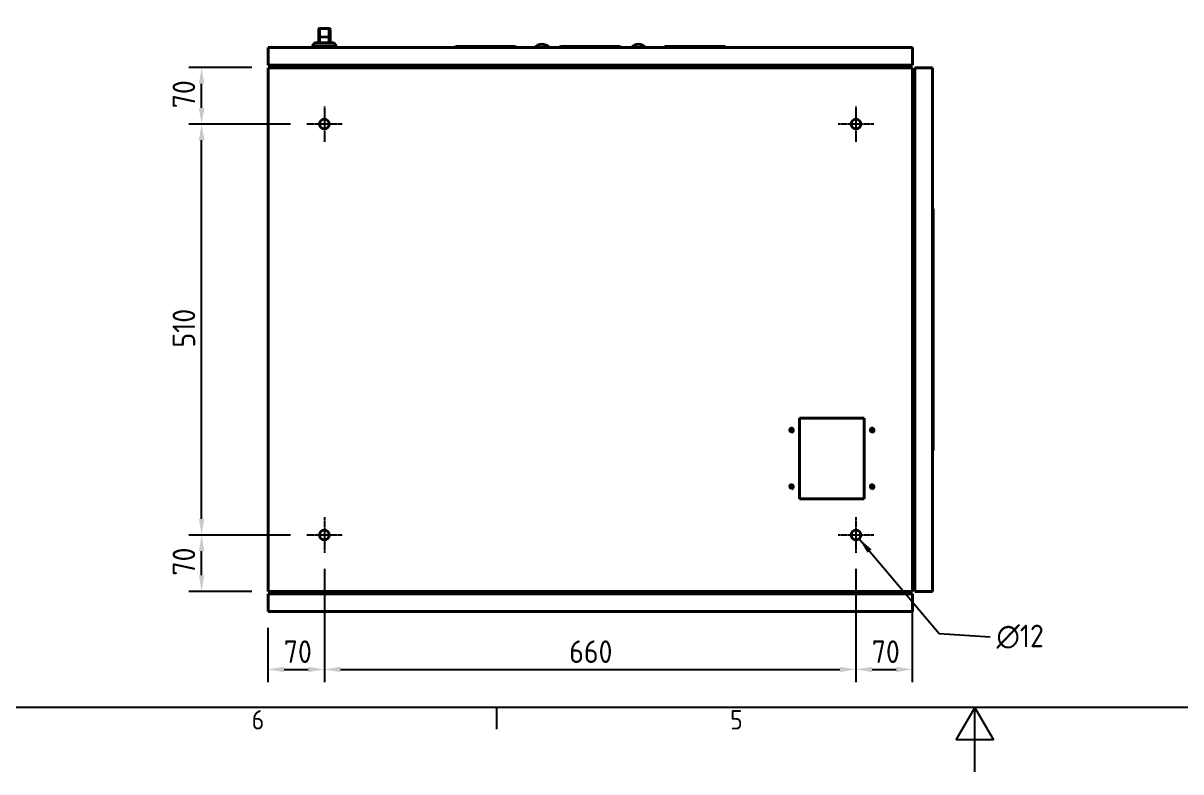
# Model space of a CAD drawing. Header units: inches. Extents: x 0 to 4752, y 0 to 3360.
# Drawn here: x 1194 to 2632, y 0 to 929 of the extents above; entities that cross this region are included whole.
import ezdxf

# ---------------------------------------------------------------- set-up
doc = ezdxf.new("R2010")
doc.units = ezdxf.units.IN
doc.header["$MEASUREMENT"] = 0
doc.linetypes.add('POWER SUPPLY CASE OUTLINE$0$CHAIN', pattern=[0.3543, 0.2362, -0.0295, 0.0591, -0.0295])
for name, color, linetype, lineweight in [('POWER SUPPLY CASE OUTLINE$0$가시적인 것(ISO)', 3, 'Continuous', 40), ('POWER SUPPLY CASE OUTLINE$0$가시적인 좁은 것(ISO)', 3, 'Continuous', 35), ('POWER SUPPLY CASE OUTLINE$0$경계(ISO)', 7, 'Continuous', 25), ('POWER SUPPLY CASE OUTLINE$0$기호(ISO)', 5, 'Continuous', 25), ('POWER SUPPLY CASE OUTLINE$0$중심 표식(ISO)', 1, 'Continuous', 25), ('POWER SUPPLY CASE OUTLINE$0$치수(ISO)', 2, 'Continuous', 25)]:
    doc.layers.add(name, color=color, linetype=linetype, lineweight=lineweight)
doc.styles.add('POWER SUPPLY CASE OUTLINE$0$문자 텍스트_PSTEK_POSCO', font='isocp.shx')
doc.styles.add('POWER SUPPLY CASE OUTLINE$0$치수 텍스트_PSTEK_POSCO', font='isocp.shx')
doc.dimstyles.new('POWER SUPPLY CASE OUTLINE$0$치수_PSTEK_POSCO', dxfattribs={"dimscale": 8, "dimtxt": 3.5, "dimasz": 2.5, "dimexe": 2, "dimexo": 2.5, "dimgap": 1, "dimtad": 1, "dimrnd": 1e-08, "dimdsep": 46, "dimtxsty": 'POWER SUPPLY CASE OUTLINE$0$치수 텍스트_PSTEK_POSCO', "dimcen": 0.09, "dimdle": 10, "dimclrd": 7, "dimclre": 7, "dimclrt": 2, "dimadec": 1, "dimazin": 2, "dimtfac": 1, "dimtmove": 0, "dimatfit": 3, "dimfxl": 0, "dimtolj": 1, "dimlwd": -1, "dimlwe": -1, "dimarcsym": 0})
doc.dimstyles.new('POWER SUPPLY CASE OUTLINE$0$치수_PSTEK_POSCO$7', dxfattribs={"dimscale": 8, "dimtxt": 3.5, "dimasz": 2.5, "dimexe": 2, "dimexo": 2.5, "dimgap": 1, "dimtad": 1, "dimrnd": 1e-08, "dimdsep": 46, "dimtxsty": 'POWER SUPPLY CASE OUTLINE$0$치수 텍스트_PSTEK_POSCO', "dimcen": 0.09, "dimdle": 10, "dimclrd": 7, "dimclre": 7, "dimclrt": 2, "dimadec": 1, "dimazin": 2, "dimtfac": 1, "dimtmove": 0, "dimatfit": 3, "dimfxl": 0, "dimtolj": 1, "dimlwd": -1, "dimlwe": -1, "dimarcsym": 0})

# ---------------------------------------------------------------- blocks, each defined once
blk = doc.blocks.new('POWER SUPPLY CASE OUTLINE$0$경계 Default Border')
at = {"layer": 'POWER SUPPLY CASE OUTLINE$0$경계(ISO)'}
blk.add_line((222.75, 10), (222.75, 6.6), dxfattribs=at)
at = {"layer": 'POWER SUPPLY CASE OUTLINE$0$경계(ISO)', "flags": 128}
for points in [[(10, 10), (10, 410), (584, 410), (584, 10), (10, 10)], [(297, 0), (297, 10), (294.11, 5), (299.89, 5), (297, 10)]]:
    blk.add_lwpolyline(points, dxfattribs=at)
at = {"layer": 'POWER SUPPLY CASE OUTLINE$0$경계(ISO)', "color": 2, "char_height": 3, "attachment_point": 7, "style": 'POWER SUPPLY CASE OUTLINE$0$문자 텍스트_PSTEK_POSCO'}
for s, insert in [('6', (184.77, 6.57)), ('5', (259.02, 6.57))]:
    blk.add_mtext(s, dxfattribs=dict(at, insert=insert))
blk = doc.blocks.new('*D25')
at = {"layer": 'POWER SUPPLY CASE OUTLINE$0$치수(ISO)', "color": 7, "transparency": 16777216}
for p, q in [((1526.4, 293.9), (1400, 293.9)), ((1416, 243.9), (1416, 273.9)), ((1478.4, 223.9), (1400, 223.9))]:
    blk.add_line(p, q, dxfattribs=at)
for points in [[(1412.6, 273.9), (1419.3, 273.9), (1416, 293.9)], [(1412.6, 243.9), (1419.3, 243.9), (1416, 223.9)]]:
    blk.add_solid(points, dxfattribs=at)
at = {"layer": 'POWER SUPPLY CASE OUTLINE$0$치수(ISO)', "color": 2, "transparency": 16777216, "insert": (1394, 243.5), "char_height": 28, "attachment_point": 4, "rotation": 90, "style": 'POWER SUPPLY CASE OUTLINE$0$치수 텍스트_PSTEK_POSCO'}
blk.add_mtext('\\A1;70', dxfattribs=at)
blk = doc.blocks.new('*D26')
at = {"layer": 'POWER SUPPLY CASE OUTLINE$0$치수(ISO)', "color": 7, "transparency": 16777216}
for p, q in [((1526.4, 803.9), (1400, 803.9)), ((1416, 313.9), (1416, 783.9)), ((1526.4, 293.9), (1400, 293.9))]:
    blk.add_line(p, q, dxfattribs=at)
for points in [[(1412.6, 783.9), (1419.3, 783.9), (1416, 803.9)], [(1412.6, 313.9), (1419.3, 313.9), (1416, 293.9)]]:
    blk.add_solid(points, dxfattribs=at)
at = {"layer": 'POWER SUPPLY CASE OUTLINE$0$치수(ISO)', "color": 2, "transparency": 16777216, "insert": (1394, 526.5), "char_height": 28, "attachment_point": 4, "rotation": 90, "style": 'POWER SUPPLY CASE OUTLINE$0$치수 텍스트_PSTEK_POSCO'}
blk.add_mtext('\\A1;510', dxfattribs=at)
blk = doc.blocks.new('*D27')
at = {"layer": 'POWER SUPPLY CASE OUTLINE$0$치수(ISO)', "color": 7, "transparency": 16777216}
for p, q in [((1568.4, 251.9), (1568.4, 111.1)), ((1498.4, 178.9), (1498.4, 111.1)), ((1518.4, 127.1), (1548.4, 127.1))]:
    blk.add_line(p, q, dxfattribs=at)
for points in [[(1518.4, 130.4), (1518.4, 123.7), (1498.4, 127.1)], [(1548.4, 130.4), (1548.4, 123.7), (1568.4, 127.1)]]:
    blk.add_solid(points, dxfattribs=at)
at = {"layer": 'POWER SUPPLY CASE OUTLINE$0$치수(ISO)', "color": 2, "transparency": 16777216, "insert": (1518, 149.1), "char_height": 28, "attachment_point": 4, "style": 'POWER SUPPLY CASE OUTLINE$0$치수 텍스트_PSTEK_POSCO'}
blk.add_mtext('\\A1;70', dxfattribs=at)
blk = doc.blocks.new('*D28')
at = {"layer": 'POWER SUPPLY CASE OUTLINE$0$치수(ISO)', "color": 7, "transparency": 16777216}
for p, q in [((1568.4, 251.9), (1568.4, 111.1)), ((2228.4, 251.9), (2228.4, 111.1)), ((1588.4, 127.1), (2208.4, 127.1))]:
    blk.add_line(p, q, dxfattribs=at)
for points in [[(1588.4, 130.4), (1588.4, 123.7), (1568.4, 127.1)], [(2208.4, 130.4), (2208.4, 123.7), (2228.4, 127.1)]]:
    blk.add_solid(points, dxfattribs=at)
at = {"layer": 'POWER SUPPLY CASE OUTLINE$0$치수(ISO)', "color": 2, "transparency": 16777216, "insert": (1872.4, 149.1), "char_height": 28, "attachment_point": 4, "style": 'POWER SUPPLY CASE OUTLINE$0$치수 텍스트_PSTEK_POSCO'}
blk.add_mtext('\\A1;660', dxfattribs=at)
blk = doc.blocks.new('*D29')
at = {"layer": 'POWER SUPPLY CASE OUTLINE$0$치수(ISO)', "color": 7, "transparency": 16777216}
for p, q in [((2228.4, 251.9), (2228.4, 111.1)), ((2298.4, 203.9), (2298.4, 111.1)), ((2248.4, 127.1), (2278.4, 127.1))]:
    blk.add_line(p, q, dxfattribs=at)
for points in [[(2248.4, 130.4), (2248.4, 123.7), (2228.4, 127.1)], [(2278.4, 130.4), (2278.4, 123.7), (2298.4, 127.1)]]:
    blk.add_solid(points, dxfattribs=at)
at = {"layer": 'POWER SUPPLY CASE OUTLINE$0$치수(ISO)', "color": 2, "transparency": 16777216, "insert": (2248, 149.1), "char_height": 28, "attachment_point": 4, "style": 'POWER SUPPLY CASE OUTLINE$0$치수 텍스트_PSTEK_POSCO'}
blk.add_mtext('\\A1;70', dxfattribs=at)
blk = doc.blocks.new('*D30')
at = {"layer": 'POWER SUPPLY CASE OUTLINE$0$치수(ISO)', "color": 7, "transparency": 16777216}
for p, q in [((1478.4, 873.9), (1400, 873.9)), ((1416, 823.9), (1416, 853.9)), ((1526.4, 803.9), (1400, 803.9))]:
    blk.add_line(p, q, dxfattribs=at)
for points in [[(1412.6, 853.9), (1419.3, 853.9), (1416, 873.9)], [(1412.6, 823.9), (1419.3, 823.9), (1416, 803.9)]]:
    blk.add_solid(points, dxfattribs=at)
at = {"layer": 'POWER SUPPLY CASE OUTLINE$0$치수(ISO)', "color": 2, "transparency": 16777216, "insert": (1394, 823.5), "char_height": 28, "attachment_point": 4, "rotation": 90, "style": 'POWER SUPPLY CASE OUTLINE$0$치수 텍스트_PSTEK_POSCO'}
blk.add_mtext('\\A1;70', dxfattribs=at)

msp = doc.modelspace()

# ---------------------------------------------------------------- linework, layer by layer
at = {"layer": 'POWER SUPPLY CASE OUTLINE$0$가시적인 것(ISO)'}
for p, q in [((1561.422, 904.776), (1561.422, 921.376)), ((1562.422, 922.376), (1574.422, 922.376)), ((1575.422, 921.376), (1575.422, 904.776)), ((1498.422, 898.876), (2298.422, 898.876)), ((1498.422, 876.876), (1498.422, 898.876)), ((1556.172, 904.776), (1553.422, 900.376)), ((1583.422, 900.376), (1553.422, 900.376)), ((1553.422, 898.876), (1553.422, 900.376)), ((1556.172, 904.776), (1580.672, 904.776)), ((1580.672, 904.776), (1583.422, 900.376)), ((1583.422, 898.876), (1583.422, 900.376)), ((1730.922, 899.476), (1730.922, 898.876)), ((1731.422, 899.976), (1805.422, 899.976)), ((1805.922, 899.476), (1805.922, 898.876)), ((1860.922, 899.476), (1860.922, 898.876)), ((1861.422, 899.976), (1935.422, 899.976)), ((1935.922, 899.476), (1935.922, 898.876)), ((1990.922, 899.476), (1990.922, 898.876)), ((1991.422, 899.976), (2065.422, 899.976)), ((2065.922, 899.476), (2065.922, 898.876)), ((2298.422, 876.876), (2298.422, 898.876)), ((2298.422, 876.876), (1498.422, 876.876)), ((1546.122, 873.876), (1546.122, 876.876)), ((2250.722, 873.876), (2250.722, 876.876)), ((1498.422, 873.876), (2298.422, 873.876)), ((1498.422, 223.876), (1498.422, 873.876)), ((2298.422, 873.876), (2298.422, 223.876)), ((2301.422, 223.876), (2301.422, 873.876)), ((2301.422, 873.876), (2323.422, 873.876)), ((2323.422, 873.876), (2323.422, 223.876)), ((2298.422, 847.876), (2301.422, 847.876)), ((2298.422, 839.876), (2301.422, 839.876)), ((2298.422, 826.176), (2301.422, 826.176)), ((2324.422, 698.876), (2323.422, 698.876)), ((2324.422, 398.876), (2324.422, 698.876)), ((2324.422, 693.876), (2324.432, 693.876)), ((2324.432, 693.876), (2324.432, 403.876)), ((2324.422, 688.876), (2324.432, 688.876)), ((2324.422, 623.876), (2323.422, 623.876)), ((2324.422, 618.876), (2324.432, 618.876)), ((2324.422, 613.876), (2324.432, 613.876)), ((2324.422, 483.876), (2324.432, 483.876)), ((2324.422, 478.876), (2324.432, 478.876)), ((2324.422, 473.876), (2323.422, 473.876)), ((2158.422, 338.876), (2158.422, 438.876)), ((2158.422, 438.876), (2238.422, 438.876)), ((2238.422, 438.876), (2238.422, 338.876)), ((2324.422, 408.876), (2324.432, 408.876)), ((2324.422, 403.876), (2324.432, 403.876)), ((2324.422, 398.876), (2323.422, 398.876)), ((2238.422, 338.876), (2158.422, 338.876)), ((2298.422, 271.576), (2301.422, 271.576)), ((2298.422, 257.876), (2301.422, 257.876)), ((2298.422, 249.876), (2301.422, 249.876)), ((2298.422, 223.876), (1498.422, 223.876)), ((1498.422, 220.876), (1498.422, 198.876)), ((1498.422, 220.876), (2298.422, 220.876)), ((1524.422, 223.876), (1524.422, 220.876)), ((1532.422, 223.876), (1532.422, 220.876)), ((1546.122, 223.876), (1546.122, 220.876)), ((2250.722, 223.876), (2250.722, 220.876)), ((2264.422, 223.876), (2264.422, 220.876)), ((2272.422, 223.876), (2272.422, 220.876)), ((2298.422, 220.876), (2298.422, 198.876)), ((2301.422, 223.876), (2323.422, 223.876)), ((2298.422, 198.876), (1498.422, 198.876)), ((2139.534, 198.876), (2139.534, 198.776)), ((2140.555, 198.876), (2140.555, 198.776)), ((2167.273, 198.776), (2140.555, 198.776)), ((2140.782, 198.876), (2140.782, 198.776)), ((2149.007, 198.876), (2149.007, 198.776)), ((2167.273, 198.876), (2167.273, 198.776)), ((2212.257, 198.876), (2212.257, 198.776))]:
    msp.add_line(p, q, dxfattribs=at)
for centre, radius in [((1568.422, 803.876), 6), ((2228.422, 803.876), 6), ((2148.422, 423.876), 2.067), ((2248.422, 423.876), 2.067), ((2148.422, 353.876), 2.067), ((2248.422, 353.876), 2.067), ((1568.422, 293.876), 6), ((2228.422, 293.876), 6)]:
    msp.add_circle(centre, radius, dxfattribs=at)
for centre, radius, start, end in [((1562.422, 921.376), 1, 90, 180), ((1574.422, 921.376), 1, 0, 90), ((1731.422, 899.476), 0.5, 90, 180), ((1805.422, 899.476), 0.5, 0, 90), ((1838.422, 890.376), 12.5, 42.843643, 137.156357), ((1861.422, 899.476), 0.5, 90, 180), ((1935.422, 899.476), 0.5, 0, 90), ((1958.422, 890.376), 12.5, 42.843643, 137.156357), ((1991.422, 899.476), 0.5, 90, 180), ((2065.422, 899.476), 0.5, 0, 90)]:
    msp.add_arc(centre, radius, start, end, dxfattribs=at)
for points in [[(2140.555, 198.776), (2139.942, 198.776), (2139.534, 198.776)], [(2171.641, 198.776), (2169.031, 198.776), (2167.976, 198.776), (2167.273, 198.776)], [(2188.545, 198.776), (2182.192, 198.776), (2174.25, 198.776), (2171.641, 198.776)], [(2205.393, 198.776), (2202.216, 198.776), (2193.594, 198.776), (2188.545, 198.776)], [(2212.257, 198.776), (2210.782, 198.776), (2208.569, 198.776), (2205.393, 198.776)]]:
    msp.add_open_spline(points, degree=2, dxfattribs=at)
at = {"layer": 'POWER SUPPLY CASE OUTLINE$0$가시적인 좁은 것(ISO)'}
for p, q in [((1562.422, 922.376), (1562.422, 904.776)), ((1574.422, 904.776), (1574.422, 922.376)), ((1562.422, 912.096), (1574.422, 912.096)), ((1730.922, 899.476), (1805.922, 899.476)), ((1860.922, 899.476), (1935.922, 899.476)), ((1990.922, 899.476), (2065.922, 899.476)), ((2301.422, 847.132), (2298.422, 847.132)), ((2298.422, 840.62), (2301.422, 840.62)), ((2301.422, 257.132), (2298.422, 257.132)), ((2298.422, 250.62), (2301.422, 250.62)), ((1525.166, 223.876), (1525.166, 220.876)), ((1531.678, 220.876), (1531.678, 223.876)), ((2265.166, 223.876), (2265.166, 220.876)), ((2271.678, 220.876), (2271.678, 223.876)), ((2171.641, 198.876), (2171.641, 198.776)), ((2188.545, 198.876), (2188.545, 198.776)), ((2205.393, 198.876), (2205.393, 198.776))]:
    msp.add_line(p, q, dxfattribs=at)
for centre in [(2148.422, 423.876), (2248.422, 423.876), (2148.422, 353.876), (2248.422, 353.876)]:
    msp.add_arc(centre, 2.5, 280, 190, dxfattribs=at)
for centre, major_axis, start_param, end_param in [((1562.422, 911.181), (-1, 0), 4.71238898, 6.28318531), ((1574.422, 911.181), (1, 0), 0, 1.57079633)]:
    msp.add_ellipse(centre, major_axis=major_axis, ratio=0.91574633, start_param=start_param, end_param=end_param, dxfattribs=at)
at = {"layer": 'POWER SUPPLY CASE OUTLINE$0$중심 표식(ISO)', "linetype": 'POWER SUPPLY CASE OUTLINE$0$CHAIN', "ltscale": 6.111541}
for p, q in [((1568.422, 825.876), (1568.422, 781.876)), ((2228.422, 825.876), (2228.422, 781.876)), ((1590.422, 803.876), (1546.422, 803.876)), ((2250.422, 803.876), (2206.422, 803.876)), ((1568.422, 315.876), (1568.422, 271.876)), ((2228.422, 315.876), (2228.422, 271.876)), ((1590.422, 293.876), (1546.422, 293.876)), ((2250.422, 293.876), (2206.422, 293.876))]:
    msp.add_line(p, q, dxfattribs=at)

# ---------------------------------------------------------------- block references
at = {"xscale": 8, "yscale": 8, "zscale": 8}
msp.add_blockref('POWER SUPPLY CASE OUTLINE$0$경계 Default Border', (0, 0), dxfattribs=at)

# ---------------------------------------------------------------- texts
at = {"layer": 'POWER SUPPLY CASE OUTLINE$0$기호(ISO)', "color": 2, "insert": (2402.893, 167.697), "char_height": 28, "width": 81.9827, "attachment_point": 4, "line_spacing_factor": 0.6125, "style": 'POWER SUPPLY CASE OUTLINE$0$치수 텍스트_PSTEK_POSCO'}
msp.add_mtext('{\\fisocp|b0|i0;\\H28.0000;\\fAIGDT|b0|i0;\\H28.0000;n\\fisocp|b0|i0;\\H28.0000;12 }', dxfattribs=at)

# ---------------------------------------------------------------- dimensions: what is measured, and where the dimension line sits
at = {"layer": 'POWER SUPPLY CASE OUTLINE$0$치수(ISO)', "color": 7}
for base, p1, p2, angle, picture, middle in [((1415.973, 873.876), (1546.422, 803.876), (1498.422, 873.876), 90, '*D30', (1415.973, 838.876)), ((1415.973, 803.876), (1546.422, 293.876), (1546.422, 803.876), 90, '*D26', (1415.973, 548.876)), ((1415.973, 293.876), (1498.422, 223.876), (1546.422, 293.876), 90, '*D25', (1415.973, 258.876)), ((1568.422, 127.083), (1498.422, 198.876), (1568.422, 271.876), 180, '*D27', (1533.422, 127.083)), ((2228.422, 127.083), (1568.422, 271.876), (2228.422, 271.876), 180, '*D28', (1898.422, 127.083)), ((2298.422, 127.083), (2228.422, 271.876), (2298.422, 223.876), 180, '*D29', (2263.422, 127.083))]:
    dim = msp.add_linear_dim(base=base, p1=p1, p2=p2, angle=angle, dimstyle='POWER SUPPLY CASE OUTLINE$0$치수_PSTEK_POSCO', override={"dimdec": 2, "dimtp": 0, "dimtm": 0, "dimtdec": 2, "dimtofl": 0, "dimatfit": 1}, dxfattribs=at)
    dim.commit()
    dim.dimension.update_dxf_attribs({"geometry": picture, "text_midpoint": middle, "dimtype": 160})

# ---------------------------------------------------------------- leaders
at = {"layer": 'POWER SUPPLY CASE OUTLINE$0$기호(ISO)', "color": 7, "annotation_type": 0, "has_hookline": 1, "hookline_direction": 0, "text_width": 63.013}
msp.add_leader([(2232.295, 289.293), (2331.548, 171.837), (2394.893, 167.697)], dimstyle='POWER SUPPLY CASE OUTLINE$0$치수_PSTEK_POSCO$7', override={"dimtad": 0}, dxfattribs=at)

doc.saveas('drawing.dxf')
